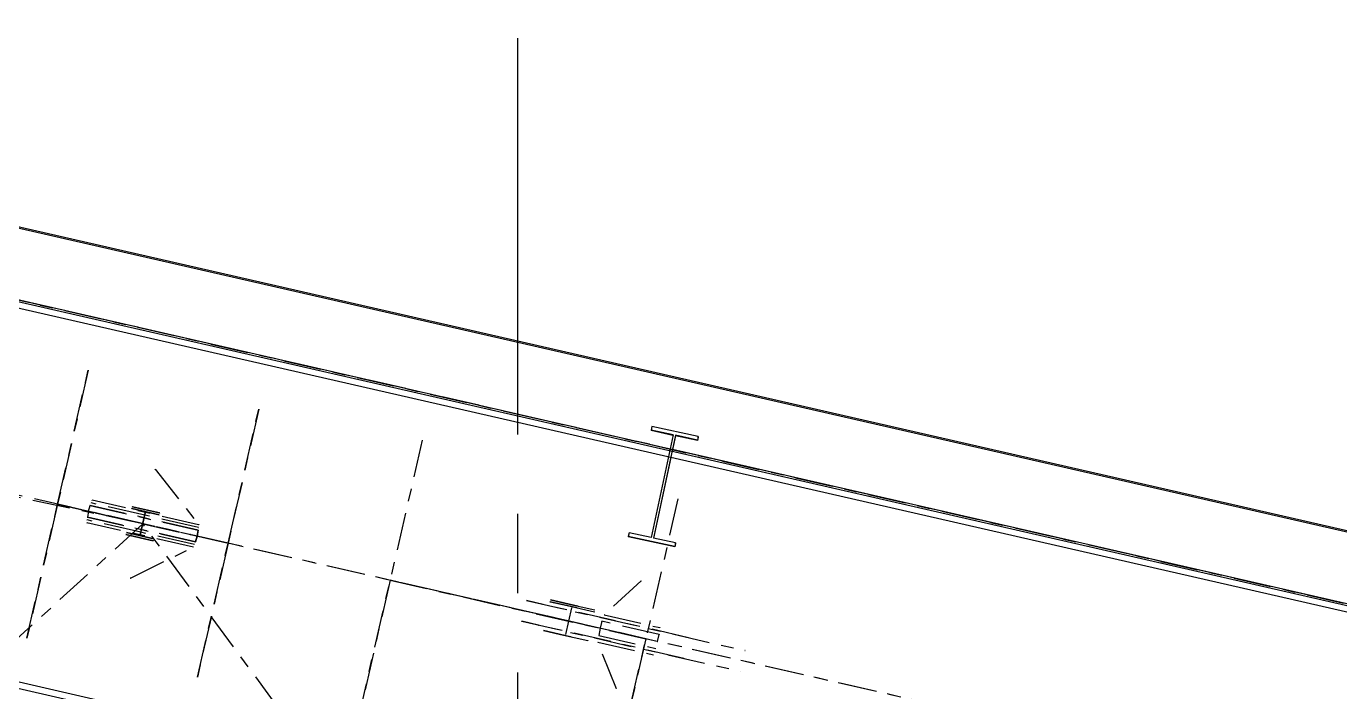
# Model space of a CAD drawing. Header units: millimetres. Extents: x 2368 to 8313, y 7493 to 11698.
# Drawn here: x 6683.3 to 6788.4, y 11293.3 to 11346.6 of the extents above; entities that cross this region are included whole.
import ezdxf

# ---------------------------------------------------------------- set-up
doc = ezdxf.new("R2010")
doc.units = ezdxf.units.MM
for name, pattern in [('CENTER', [50.8, 31.75, -6.35, 6.35, -6.35]), ('XKITLINE00', [0]), ('XKITLINE03', [6, 3, -1, 1, -1])]:
    doc.linetypes.add(name, pattern=pattern)

msp = doc.modelspace()

# ---------------------------------------------------------------- linework, layer by layer
at = {"color": 6, "linetype": 'CENTER'}
msp.add_line((6722.5882, 10907.5139), (6722.5882, 11495.735), dxfattribs=at)
at = {"color": 8, "linetype": 'XKITLINE00'}
for p, q in [((6913.737, 11277.5446), (6588.1553, 11352.0597)), ((6913.7593, 11277.6421), (6588.1776, 11352.1572)), ((6912.4545, 11271.9408), (6586.8728, 11346.456)), ((6912.3419, 11271.4486), (6586.7601, 11345.9638)), ((6734.7818, 11312.7569), (6676.4155, 11326.115)), ((6905.7208, 11242.5189), (6580.139, 11317.034)), ((6905.8334, 11243.011), (6580.2517, 11317.5262)), ((6733.3205, 11314.5614), (6733.2595, 11314.2758)), ((6737.0366, 11313.7673), (6733.3205, 11314.5614)), ((6735.0256, 11313.8984), (6733.2595, 11314.2758)), ((6733.2595, 11314.2758), (6733.2595, 11314.2311)), ((6735.0165, 11313.8558), (6733.2595, 11314.2311)), ((6735.0256, 11313.8984), (6733.2673, 11305.6667)), ((6735.2095, 11313.8591), (6733.4511, 11305.6274)), ((6735.2095, 11313.8146), (6734.9741, 11312.7129)), ((6736.9756, 11313.4817), (6735.2095, 11313.8591)), ((6735.2095, 11313.8591), (6735.2095, 11313.8146)), ((6736.9756, 11313.4373), (6735.2095, 11313.8146)), ((6737.0366, 11313.7673), (6736.9756, 11313.4817)), ((6737.0366, 11313.7228), (6736.9756, 11313.4373)), ((6736.9756, 11313.4817), (6736.9756, 11313.4373)), ((6737.0366, 11313.7228), (6737.0275, 11313.7247)), ((6737.0366, 11313.7673), (6737.0366, 11313.7228)), ((6793.4978, 11299.3187), (6734.9651, 11312.7149)), ((6734.8375, 11312.0737), (6733.4596, 11305.6256)), ((6731.5011, 11306.0441), (6731.4401, 11305.7585)), ((6733.2673, 11305.6667), (6731.5011, 11306.0441)), ((6735.1562, 11304.9644), (6731.4401, 11305.7585)), ((6731.4401, 11305.7585), (6731.4401, 11305.7168)), ((6735.1562, 11304.923), (6731.4401, 11305.7168)), ((6735.2172, 11305.25), (6733.4511, 11305.6274)), ((6735.2172, 11305.25), (6735.1562, 11304.9644)), ((6735.2172, 11305.2085), (6735.1562, 11304.923)), ((6735.2172, 11305.2085), (6735.2088, 11305.2103)), ((6735.2172, 11305.25), (6735.2172, 11305.2085)), ((6735.1562, 11304.9644), (6735.1562, 11304.923))]:
    msp.add_line(p, q, dxfattribs=at)
at = {"color": 8, "linetype": 'XKITLINE03'}
for p, q in [((6586.9059, 11346.6009), (6912.4876, 11272.0857)), ((6912.4877, 11272.0857), (6586.9059, 11346.6009)), ((6692.5882, 11306.7796), (6528.5883, 11341.528)), ((6909.0876, 11257.2298), (6583.5058, 11331.745)), ((6909.0877, 11257.2298), (6583.5059, 11331.745)), ((6685.7646, 11308.3414), (6688.2187, 11319.0641)), ((6688.2187, 11319.0641), (6685.7646, 11308.3414)), ((6688.2188, 11319.0643), (6685.7647, 11308.3416)), ((6688.2187, 11319.0641), (6688.2187, 11319.0641)), ((6688.2188, 11319.0643), (6688.2188, 11319.0643)), ((6699.4118, 11305.218), (6701.8658, 11315.9407)), ((6701.8658, 11315.9407), (6699.4118, 11305.218)), ((6701.866, 11315.9409), (6699.4119, 11305.2182)), ((6701.8658, 11315.9407), (6701.8658, 11315.9407)), ((6701.866, 11315.941), (6701.866, 11315.9409)), ((6714.9434, 11313.4605), (6712.3778, 11302.2504)), ((6714.9434, 11313.4605), (6714.9434, 11313.4605)), ((6693.5855, 11311.1372), (6697.0574, 11306.7008)), ((6693.5855, 11311.1371), (6697.0573, 11306.7007)), ((6683.3105, 11297.6186), (6685.7646, 11308.3414)), ((6685.7647, 11308.3416), (6683.3106, 11297.6188)), ((6683.3106, 11297.6188), (6685.7647, 11308.3416)), ((6699.4118, 11305.218), (6685.7646, 11308.3414)), ((6685.7646, 11308.3414), (6685.7646, 11308.3414)), ((6685.7646, 11308.3414), (6688.7834, 11307.6505)), ((6699.4119, 11305.2182), (6685.7647, 11308.3416)), ((6685.7647, 11308.3416), (6685.7647, 11308.3416)), ((6685.7647, 11308.3416), (6688.7835, 11307.6507)), ((6688.2309, 11307.7771), (6688.3634, 11308.2392)), ((6697.0272, 11306.2562), (6688.3631, 11308.2391)), ((6688.3634, 11308.2392), (6697.0273, 11306.2563)), ((6688.4554, 11308.4439), (6688.4553, 11308.4438)), ((6692.7444, 11307.462), (6688.4553, 11308.4437)), ((6688.4553, 11308.4437), (6688.4553, 11308.4437)), ((6692.7445, 11307.4622), (6688.4554, 11308.4439)), ((6697.0573, 11306.7007), (6688.5295, 11308.6524)), ((6697.0574, 11306.7008), (6688.5296, 11308.6525)), ((6693.9344, 11307.6413), (6691.7508, 11308.141)), ((6691.7508, 11308.141), (6691.7508, 11308.141)), ((6691.7508, 11308.141), (6693.9344, 11307.6413)), ((6735.4141, 11308.7754), (6732.8485, 11297.5653)), ((6735.4141, 11308.7754), (6735.4141, 11308.7754)), ((6696.8131, 11305.3205), (6688.149, 11307.3035)), ((6688.2309, 11307.777), (6688.1491, 11307.3033)), ((6688.1491, 11307.3033), (6696.813, 11305.3204)), ((6688.7834, 11307.6505), (6692.5882, 11306.7797)), ((6688.7835, 11307.6507), (6692.5883, 11306.7799)), ((6693.8986, 11307.4851), (6691.7151, 11307.9849)), ((6691.7151, 11307.9849), (6691.7151, 11307.9849)), ((6691.7151, 11307.9849), (6693.8986, 11307.4851)), ((6693.8987, 11307.4853), (6691.7152, 11307.985)), ((6691.7152, 11307.985), (6691.7152, 11307.985)), ((6691.7152, 11307.985), (6693.8987, 11307.4853)), ((6692.789, 11307.657), (6692.3874, 11305.9024)), ((6692.3875, 11305.9026), (6692.7891, 11307.6572)), ((6697.0335, 11306.4804), (6692.7444, 11307.462)), ((6697.0336, 11306.4806), (6692.7445, 11307.4622)), ((6692.5882, 11306.7796), (6610.5882, 11231.638)), ((6692.5882, 11306.7796), (6610.5882, 11231.638)), ((6696.6468, 11304.907), (6688.119, 11306.8588)), ((6696.6469, 11304.9072), (6688.1191, 11306.8589)), ((6692.432, 11306.0973), (6688.1429, 11307.079)), ((6688.1429, 11307.079), (6688.1429, 11307.079)), ((6692.4321, 11306.0975), (6688.143, 11307.0791)), ((6688.143, 11307.0791), (6688.143, 11307.0791)), ((6693.4613, 11305.5745), (6691.2778, 11306.0743)), ((6691.2778, 11306.0743), (6691.2778, 11306.0743)), ((6691.2778, 11306.0743), (6693.4613, 11305.5745)), ((6693.4614, 11305.5747), (6691.2779, 11306.0744)), ((6691.2779, 11306.0744), (6691.2779, 11306.0744)), ((6691.2779, 11306.0744), (6693.4614, 11305.5747)), ((6696.7211, 11305.1157), (6692.432, 11306.0973)), ((6696.7212, 11305.1159), (6692.4321, 11306.0975)), ((6692.5882, 11306.7796), (6692.5883, 11306.7799)), ((6692.5882, 11306.7797), (6696.393, 11305.9089)), ((6774.5882, 11195.4966), (6692.5882, 11306.7796)), ((6774.5882, 11195.4966), (6692.5882, 11306.7796)), ((6856.5882, 11269.2452), (6692.5882, 11306.7796)), ((6692.5883, 11306.7799), (6696.3931, 11305.9091)), ((6696.9455, 11305.7825), (6697.0272, 11306.2562)), ((6697.0273, 11306.2563), (6696.9456, 11305.7826)), ((6697.0335, 11306.4805), (6697.0336, 11306.4806)), ((6697.0335, 11306.4805), (6697.0335, 11306.4804)), ((6693.4256, 11305.4186), (6691.2421, 11305.9183)), ((6691.2421, 11305.9183), (6691.2421, 11305.9183)), ((6691.2421, 11305.9183), (6693.4256, 11305.4186)), ((6696.393, 11305.9089), (6699.4118, 11305.218)), ((6696.3931, 11305.9091), (6699.4119, 11305.2182)), ((6696.7212, 11305.1157), (6696.7211, 11305.1157)), ((6696.7212, 11305.1158), (6696.7212, 11305.1159)), ((6696.813, 11305.3204), (6696.9455, 11305.7825)), ((6696.9456, 11305.7826), (6696.8131, 11305.3205)), ((6696.9577, 11294.4952), (6699.4118, 11305.218)), ((6699.4119, 11305.2182), (6696.9578, 11294.4954)), ((6696.9578, 11294.4955), (6699.4119, 11305.2182)), ((6733.2982, 11305.3199), (6733.2982, 11305.3615)), ((6691.591, 11302.4225), (6696.6469, 11304.9072)), ((6691.591, 11302.4224), (6696.6468, 11304.907)), ((6712.3778, 11302.2504), (6709.8121, 11291.0402)), ((6709.8121, 11291.0402), (6712.3778, 11302.2504)), ((6712.3778, 11302.2504), (6732.8485, 11297.5653)), ((6724.7367, 11299.4218), (6712.3778, 11302.2504)), ((6732.4761, 11302.195), (6729.5106, 11299.4782)), ((6724.6222, 11300.32), (6723.298, 11300.623)), ((6723.298, 11300.623), (6729.1326, 11299.2877)), ((6736.2676, 11297.6547), (6724.6222, 11300.32)), ((6727.3538, 11300.0333), (6725.1765, 11300.5317)), ((6725.1765, 11300.5317), (6726.5483, 11300.2177)), ((6727.3895, 11300.1893), (6725.2121, 11300.6876)), ((6725.2121, 11300.6876), (6726.584, 11300.3737)), ((6726.4424, 11297.903), (6726.9332, 11300.0475)), ((6726.5483, 11300.2177), (6728.7256, 11299.7194)), ((6726.584, 11300.3737), (6728.7613, 11299.8753)), ((6724.2429, 11298.6628), (6722.9187, 11298.9659)), ((6722.9187, 11298.9659), (6728.7533, 11297.6305)), ((6726.6878, 11298.9753), (6724.7367, 11299.4218)), ((6730.4256, 11298.1198), (6726.6878, 11298.9753)), ((6729.1326, 11299.2877), (6740.7781, 11296.6224)), ((6729.3352, 11298.9644), (6729.1858, 11298.4035)), ((6733.8992, 11297.9198), (6729.3352, 11298.9644)), ((6729.5106, 11299.4782), (6733.9648, 11298.4587)), ((6735.8884, 11295.9976), (6724.2429, 11298.6628)), ((6726.8273, 11297.7328), (6724.6499, 11298.2311)), ((6724.6499, 11298.2311), (6726.0218, 11297.9172)), ((6726.0218, 11297.9172), (6728.1991, 11297.4189)), ((6728.7533, 11297.6305), (6740.3988, 11294.9653)), ((6729.1858, 11298.4035), (6729.0763, 11297.8336)), ((6729.0763, 11297.8336), (6733.6405, 11296.789)), ((6732.8485, 11297.5653), (6730.4256, 11298.1198)), ((6733.7898, 11297.3498), (6733.8992, 11297.9198)), ((6683.3105, 11297.6186), (6683.3105, 11297.6186)), ((6683.3106, 11297.6188), (6683.3106, 11297.6188)), ((6730.4995, 11293.5583), (6729.0109, 11297.2946)), ((6729.0109, 11297.2946), (6733.465, 11296.2752)), ((6732.8485, 11297.5653), (6730.2828, 11286.3551)), ((6730.2828, 11286.3551), (6732.8485, 11297.5653)), ((6732.8485, 11297.5653), (6732.8485, 11297.5653)), ((6696.9577, 11294.4952), (6696.9577, 11294.4952)), ((6696.9578, 11294.4954), (6696.9578, 11294.4955))]:
    msp.add_line(p, q, dxfattribs=at)
at = {"color": 8, "linetype": 'XKITLINE00'}
for centre in [(6688.2187, 11319.0641), (6688.2187, 11319.0641), (6688.2187, 11319.0641), (6688.2188, 11319.0643), (6688.2188, 11319.0643), (6701.8658, 11315.9407), (6701.8658, 11315.9407), (6701.8658, 11315.9407), (6701.866, 11315.941), (6701.866, 11315.9409), (6714.9434, 11313.4605), (6714.9434, 11313.4605), (6693.5855, 11311.1372), (6693.5855, 11311.1371), (6685.7646, 11308.3414), (6685.7646, 11308.3414), (6685.7646, 11308.3414), (6685.7646, 11308.3414), (6685.7646, 11308.3414), (6685.7646, 11308.3414), (6685.7647, 11308.3416), (6685.7647, 11308.3416), (6685.7647, 11308.3416), (6685.7647, 11308.3416), (6685.7647, 11308.3416), (6685.7647, 11308.3416), (6688.3631, 11308.2391), (6688.3634, 11308.2392), (6688.3634, 11308.2392), (6688.4553, 11308.4437), (6688.4553, 11308.4437), (6688.4554, 11308.4439), (6688.4554, 11308.4439), (6688.5295, 11308.6524), (6688.5296, 11308.6525), (6691.7508, 11308.141), (6691.7508, 11308.141), (6691.7508, 11308.141), (6735.4141, 11308.7754), (6735.4141, 11308.7754), (6688.1429, 11307.079), (6688.1429, 11307.079), (6688.143, 11307.0791), (6688.143, 11307.0791), (6688.149, 11307.3035), (6688.1491, 11307.3033), (6688.1491, 11307.3033), (6688.2309, 11307.7771), (6688.2309, 11307.777), (6688.7834, 11307.6505), (6688.7834, 11307.6505), (6688.7835, 11307.6507), (6688.7835, 11307.6507), (6691.7151, 11307.9849), (6691.7151, 11307.9849), (6691.7151, 11307.9849), (6691.7152, 11307.985), (6691.7152, 11307.985), (6691.7152, 11307.985), (6692.7444, 11307.462), (6692.7444, 11307.462), (6692.7445, 11307.4622), (6692.7445, 11307.4622), (6692.789, 11307.657), (6692.7891, 11307.6572), (6693.8986, 11307.4851), (6693.8986, 11307.4851), (6693.8987, 11307.4853), (6693.8987, 11307.4853), (6693.9344, 11307.6413), (6693.9344, 11307.6413), (6688.119, 11306.8588), (6688.1191, 11306.8589), (6691.2778, 11306.0743), (6691.2778, 11306.0743), (6691.2778, 11306.0743), (6691.2779, 11306.0744), (6691.2779, 11306.0744), (6691.2779, 11306.0744), (6692.432, 11306.0973), (6692.432, 11306.0973), (6692.4321, 11306.0975), (6692.4321, 11306.0975), (6692.5882, 11306.7797), (6692.5882, 11306.7797), (6692.5882, 11306.7796), (6692.5882, 11306.7796), (6692.5882, 11306.7796), (6692.5882, 11306.7796), (6692.5882, 11306.7796), (6692.5882, 11306.7796), (6692.5882, 11306.7796), (6692.5883, 11306.7799), (6692.5883, 11306.7799), (6697.0272, 11306.2562), (6697.0272, 11306.2562), (6697.0273, 11306.2563), (6697.0273, 11306.2563), (6697.0335, 11306.4805), (6697.0335, 11306.4805), (6697.0335, 11306.4804), (6697.0336, 11306.4806), (6697.0573, 11306.7007), (6697.0573, 11306.7007), (6697.0574, 11306.7008), (6697.0574, 11306.7008), (6691.2421, 11305.9183), (6691.2421, 11305.9183), (6691.2421, 11305.9183), (6692.3874, 11305.9024), (6692.3875, 11305.9026), (6693.4256, 11305.4186), (6693.4256, 11305.4186), (6693.4613, 11305.5745), (6693.4613, 11305.5745), (6693.4614, 11305.5747), (6693.4614, 11305.5747), (6696.393, 11305.9089), (6696.393, 11305.9089), (6696.3931, 11305.9091), (6696.3931, 11305.9091), (6696.7211, 11305.1157), (6696.7212, 11305.1159), (6696.7212, 11305.1158), (6696.7212, 11305.1157), (6696.813, 11305.3204), (6696.813, 11305.3204), (6696.8131, 11305.3205), (6696.8131, 11305.3205), (6696.9455, 11305.7825), (6696.9455, 11305.7825), (6696.9456, 11305.7826), (6696.9456, 11305.7826), (6699.4118, 11305.218), (6699.4118, 11305.218), (6699.4118, 11305.218), (6699.4118, 11305.218), (6699.4118, 11305.218), (6699.4119, 11305.2182), (6699.4119, 11305.2182), (6699.4119, 11305.2182), (6699.4119, 11305.2182), (6699.4119, 11305.2182), (6733.2982, 11305.3199), (6696.6468, 11304.907), (6696.6468, 11304.907), (6696.6469, 11304.9072), (6696.6469, 11304.9072), (6691.591, 11302.4225), (6691.591, 11302.4224), (6712.3778, 11302.2504), (6712.3778, 11302.2504), (6712.3778, 11302.2504), (6712.3778, 11302.2504), (6712.3778, 11302.2504), (6732.4761, 11302.195), (6723.298, 11300.623), (6723.298, 11300.623), (6724.6222, 11300.32), (6724.6222, 11300.32), (6725.1765, 11300.5317), (6725.1765, 11300.5317), (6725.2121, 11300.6876), (6725.2121, 11300.6876), (6726.5483, 11300.2177), (6726.5483, 11300.2177), (6726.584, 11300.3737), (6726.584, 11300.3737), (6726.9332, 11300.0475), (6727.3538, 11300.0333), (6727.3895, 11300.1893), (6728.7613, 11299.8753), (6722.9187, 11298.9659), (6722.9187, 11298.9659), (6724.7367, 11299.4218), (6724.7367, 11299.4218), (6726.6878, 11298.9753), (6726.6878, 11298.9753), (6728.7256, 11299.7194), (6729.1326, 11299.2877), (6729.1326, 11299.2877), (6729.3352, 11298.9644), (6729.3352, 11298.9644), (6729.5106, 11299.4782), (6729.5106, 11299.4782), (6683.3105, 11297.6186), (6683.3105, 11297.6186), (6683.3106, 11297.6188), (6683.3106, 11297.6188), (6683.3106, 11297.6188), (6724.2429, 11298.6628), (6724.2429, 11298.6628), (6724.6499, 11298.2311), (6724.6499, 11298.2311), (6726.0218, 11297.9172), (6726.0218, 11297.9172), (6726.4424, 11297.903), (6726.8273, 11297.7328), (6728.7533, 11297.6305), (6728.7533, 11297.6305), (6729.0763, 11297.8336), (6729.0763, 11297.8336), (6729.1858, 11298.4035), (6729.1858, 11298.4035), (6730.4256, 11298.1198), (6730.4256, 11298.1198), (6733.8992, 11297.9198), (6733.8992, 11297.9198), (6733.9648, 11298.4587), (6736.2676, 11297.6547), (6728.1991, 11297.4189), (6729.0109, 11297.2946), (6729.0109, 11297.2946), (6732.8485, 11297.5653), (6732.8485, 11297.5653), (6732.8485, 11297.5653), (6732.8485, 11297.5653), (6732.8485, 11297.5653), (6732.8485, 11297.5653), (6733.6405, 11296.789), (6733.7898, 11297.3498), (6740.7781, 11296.6224), (6733.465, 11296.2752), (6735.8884, 11295.9976), (6696.9577, 11294.4952), (6696.9577, 11294.4952), (6696.9578, 11294.4955), (6696.9578, 11294.4954), (6696.9578, 11294.4954), (6740.3988, 11294.9653), (6730.4995, 11293.5583)]:
    msp.add_circle(centre, 0.004, dxfattribs=at)

doc.saveas('drawing.dxf')
